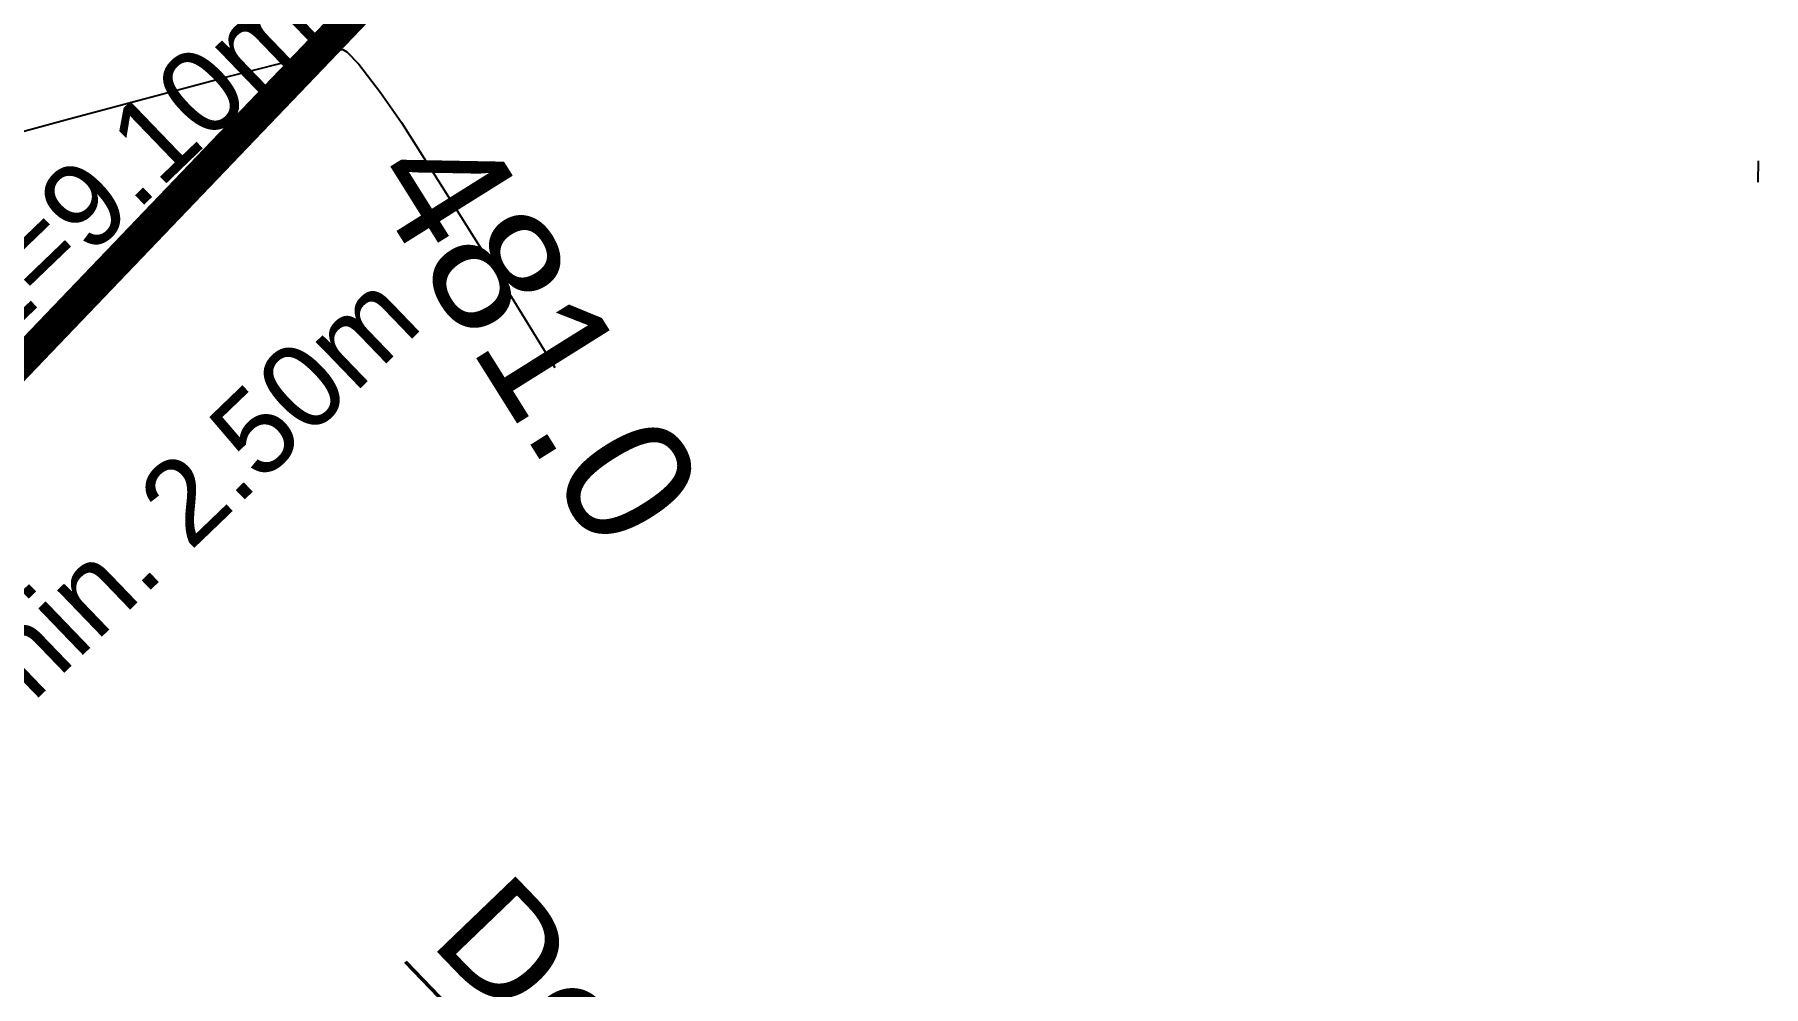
# Model space of a CAD drawing. Header units: metres. Extents: x 2687650.8 to 2687727.1, y 1234407.3 to 1234484.3.
# Drawn here: x 2687681.19 to 2687686.75, y 1234433.66 to 1234436.73 of the extents above; entities that cross this region are included whole.
import ezdxf

# ---------------------------------------------------------------- set-up
doc = ezdxf.new("R2010")
doc.units = ezdxf.units.M
for name, color, linetype, true_color in [('PDF_060-Kataster_Hauptinfo.060', 7, 'Continuous', 0x7f7f7f), ('PDF_062_Bauten.062 Bauteilschraffuren', 7, 'Continuous', 0x7f7f7f), ('PDF_3D_Kurven', 7, 'Continuous', 0xdda500), ('PDF_AV_01225-Bobe-ueb-befestigte', 7, 'Continuous', 0xfdfdfd), ('PDF_E_Klapschnitte', 7, 'Continuous', 0x7f7f7f), ('PDF_kan_sw_', 7, 'Continuous', 0xdadada)]:
    doc.layers.add(name, color=color, linetype=linetype, true_color=true_color)
doc.layers.add('PDF_AV_01611-Parzelle', color=7, linetype='Continuous')
doc.layers.add('PDF_Text', color=7, linetype='Continuous')
doc.styles.add('PDF Arial', font='arial.ttf')
doc.styles.add('PDF Verdana', font='verdana.ttf')

# ---------------------------------------------------------------- blocks, each defined once
blk = doc.blocks.new('A$C1c84ec86')
at = {"layer": 'PDF_060-Kataster_Hauptinfo.060', "lineweight": 18}
blk.add_lwpolyline([(3414.46, 173.36), (3333.6, 2121.15), (3332.75, 2138.08), (3330.63, 2161.37), (3327.67, 2184.65), (3324.07, 2207.72), (3319.63, 2230.79), (3314.34, 2253.44), (3308.41, 2276.09), (3301.63, 2298.53), (3294.23, 2320.75), (3286.18, 2342.77), (3277.29, 2364.36), (3268.4, 2384.47), (3258.88, 2404.36), (3248.72, 2424.05), (3237.92, 2443.31), (3226.7, 2462.15), (3214.64, 2480.78), (3202.15, 2498.98), (3189.24, 2516.76)], dxfattribs=at)
at = {"layer": 'PDF_062_Bauten.062 Bauteilschraffuren', "lineweight": 18}
blk.add_lwpolyline([(3332.75, 2138.08), (3333.6, 2121.57), (3358.36, 1523.6), (3376.14, 1092.22), (3376.35, 1092.22), (3414.46, 173.57), (465.04, 388.84), (483.03, 548.65), (515.84, 1009.24), (643.69, 2809.29), (760.11, 2801.88), (1044.17, 2801.88), (2574.76, 2801.88)], dxfattribs=at)
at = {"layer": 'PDF_3D_Kurven', "lineweight": 25}
blk.add_lwpolyline([(3299.94, 962.04), (3335.93, 1027.87), (3361.33, 1073.8), (3374.87, 1097.51), (3379.74, 1105.55), (3380.8, 1106.82), (3382.28, 1107.25), (3387.78, 1107.25), (3399.21, 1105.98), (3410.86, 1104.07), (3434.78, 1099.2), (3475.63, 1090.74), (3501.88, 1085.02)], dxfattribs=at)
at = {"layer": 'PDF_AV_01225-Bobe-ueb-befestigte', "lineweight": 25}
for points in [[(3375.51, 1107.46), (3375.51, 1108.09)], [(3375.51, 1106.4), (3375.51, 1107.25)], [(3375.72, 1105.55), (3375.72, 1106.19)], [(3375.72, 1104.71), (3375.72, 1105.34)], [(3375.72, 1103.65), (3375.72, 1104.28)], [(3375.72, 1102.8), (3375.72, 1103.44)], [(3375.72, 1101.74), (3375.72, 1102.59)], [(3375.93, 1100.9), (3375.72, 1101.53)], [(3375.93, 1100.05), (3375.93, 1100.69)], [(3375.93, 1098.99), (3375.93, 1099.84)], [(3375.93, 1098.15), (3375.93, 1098.78)], [(3375.93, 1097.09), (3375.93, 1097.93)], [(3375.93, 1096.24), (3375.93, 1096.88)], [(3376.14, 1095.39), (3376.14, 1096.03)], [(3376.14, 1094.34), (3376.14, 1095.18)], [(3376.14, 1093.49), (3376.14, 1094.12)], [(3376.14, 1092.43), (3376.14, 1093.28)], [(3376.14, 1091.58), (3376.14, 1092.22)], [(3376.35, 1090.74), (3376.14, 1091.37)], [(3376.35, 1089.68), (3376.35, 1090.53)], [(3376.35, 1088.83), (3376.35, 1089.47)], [(3376.35, 1087.99), (3376.35, 1088.62)], [(3376.35, 1086.93), (3376.35, 1087.56)], [(3376.35, 1086.08), (3376.35, 1086.72)], [(3376.57, 1085.02), (3376.57, 1085.87)], [(3376.57, 1084.18), (3376.57, 1084.81)], [(3376.57, 1083.33), (3376.57, 1083.96)], [(3376.57, 1082.27), (3376.57, 1082.91)], [(3376.57, 1081.42), (3376.57, 1082.06)], [(3376.78, 1080.37), (3376.57, 1081.21)], [(3376.78, 1079.52), (3376.78, 1080.15)], [(3376.78, 1078.67), (3376.78, 1079.31)], [(3376.78, 1077.61), (3376.78, 1078.46)], [(3376.78, 1076.77), (3376.78, 1077.4)], [(3376.99, 1075.71), (3376.78, 1076.56)], [(3376.99, 1074.86), (3376.99, 1075.5)], [(3376.99, 1074.02), (3376.99, 1074.65)], [(3376.99, 1072.96), (3376.99, 1073.8)], [(3376.99, 1072.11), (3376.99, 1072.75)], [(3376.99, 1071.26), (3376.99, 1071.9)], [(3377.2, 1070.21), (3376.99, 1070.84)], [(3377.2, 1069.36), (3377.2, 1069.99)], [(3377.2, 1068.3), (3377.2, 1069.15)], [(3377.2, 1067.45), (3377.2, 1068.09)], [(3377.2, 1066.61), (3377.2, 1067.24)], [(3377.41, 1065.55), (3377.2, 1066.18)], [(3377.41, 1064.7), (3377.41, 1065.34)], [(3377.41, 1063.64), (3377.41, 1064.49)], [(3377.41, 1062.8), (3377.41, 1063.43)], [(3377.41, 1061.95), (3377.41, 1062.59)], [(3377.41, 1060.89), (3377.41, 1061.74)], [(3377.62, 1060.05), (3377.41, 1060.68)], [(3377.62, 1058.99), (3377.62, 1059.83)], [(3377.62, 1058.14), (3377.62, 1058.78)], [(3377.62, 1057.29), (3377.62, 1057.93)], [(3377.62, 1056.24), (3377.62, 1057.08)], [(3377.84, 1055.39), (3377.62, 1056.02)], [(3377.84, 1054.33), (3377.84, 1055.18)], [(3377.84, 1053.48), (3377.84, 1054.12)], [(3377.84, 1052.64), (3377.84, 1053.27)], [(3377.84, 1051.58), (3377.84, 1052.43)], [(3377.84, 1050.73), (3377.84, 1051.37)], [(3378.05, 1049.89), (3377.84, 1050.52)], [(3378.05, 1048.83), (3378.05, 1049.46)], [(3378.05, 1047.98), (3378.05, 1048.62)], [(3378.05, 1046.92), (3378.05, 1047.77)], [(3378.05, 1046.08), (3378.05, 1046.71)], [(3378.26, 1045.23), (3378.05, 1045.86)], [(3378.26, 1044.17), (3378.26, 1045.02)], [(3378.26, 1043.32), (3378.26, 1043.96)], [(3378.26, 1042.27), (3378.26, 1043.11)], [(3378.26, 1041.42), (3378.26, 1042.05)], [(3378.26, 1040.57), (3378.26, 1041.21)], [(3378.47, 1039.51), (3378.26, 1040.36)], [(3378.47, 1038.67), (3378.47, 1039.3)], [(3378.47, 1037.61), (3378.47, 1038.45)], [(3378.47, 1036.76), (3378.47, 1037.4)], [(3378.47, 1035.91), (3378.47, 1036.55)], [(3378.68, 1034.86), (3378.47, 1035.7)], [(3378.68, 1034.01), (3378.68, 1034.64)], [(3378.68, 1033.16), (3378.68, 1033.8)], [(3378.68, 1032.1), (3378.68, 1032.74)], [(3378.68, 1031.26), (3378.68, 1031.89)], [(3378.68, 1030.2), (3378.68, 1031.05)], [(3378.89, 1029.35), (3378.68, 1029.99)], [(3378.89, 1028.51), (3378.89, 1029.14)], [(3378.89, 1027.45), (3378.89, 1028.08)], [(3378.89, 1026.6), (3378.89, 1027.24)], [(3378.89, 1025.54), (3378.89, 1026.39)], [(3379.11, 1024.7), (3378.89, 1025.33)], [(3379.11, 1023.85), (3379.11, 1024.48)], [(3379.11, 1022.79), (3379.11, 1023.64)], [(3379.11, 1021.94), (3379.11, 1022.58)], [(3379.11, 1020.89), (3379.11, 1021.73)], [(3379.11, 1020.04), (3379.11, 1020.67)], [(3379.32, 1019.19), (3379.32, 1019.83)], [(3379.32, 1018.13), (3379.32, 1018.98)], [(3379.32, 1017.29), (3379.32, 1017.92)], [(3379.32, 1016.44), (3379.32, 1017.08)], [(3379.32, 1015.38), (3379.32, 1016.02)], [(3379.53, 1014.54), (3379.32, 1015.17)], [(3379.53, 1013.48), (3379.53, 1014.32)], [(3379.53, 1012.63), (3379.53, 1013.27)], [(3379.53, 1011.78), (3379.53, 1012.42)], [(3379.53, 1010.73), (3379.53, 1011.36)], [(3379.53, 1009.88), (3379.53, 1010.51)], [(3379.74, 1008.82), (3379.74, 1009.67)], [(3379.74, 1007.97), (3379.74, 1008.61)], [(3379.74, 1007.13), (3379.74, 1007.76)], [(3379.74, 1006.07), (3379.74, 1006.92)], [(3379.74, 1005.22), (3379.74, 1005.86)], [(3379.95, 1004.16), (3379.74, 1005.01)], [(3379.95, 1003.32), (3379.95, 1003.95)], [(3379.95, 1002.47), (3379.95, 1003.11)], [(3379.95, 1001.41), (3379.95, 1002.26)], [(3379.95, 1000.57), (3379.95, 1001.2)], [(3379.95, 999.51), (3379.95, 1000.35)], [(3380.16, 998.66), (3380.16, 999.3)], [(3380.16, 997.81), (3380.16, 998.45)], [(3380.16, 996.76), (3380.16, 997.6)], [(3380.16, 995.91), (3380.16, 996.54)], [(3380.16, 995.06), (3380.16, 995.7)], [(3380.38, 994), (3380.16, 994.64)], [(3380.38, 993.16), (3380.38, 993.79)], [(3380.38, 992.1), (3380.38, 992.95)], [(3380.38, 991.25), (3380.38, 991.89)], [(3380.38, 990.41), (3380.38, 991.04)], [(3380.38, 989.35), (3380.38, 989.98)], [(3380.59, 988.5), (3380.59, 989.14)], [(3380.59, 987.44), (3380.59, 988.29)], [(3380.59, 986.6), (3380.59, 987.23)], [(3380.59, 985.75), (3380.59, 986.38)], [(3380.59, 984.69), (3380.59, 985.54)], [(3380.8, 983.84), (3380.59, 984.48)], [(3380.8, 982.79), (3380.8, 983.63)], [(3380.8, 981.94), (3380.8, 982.57)], [(3380.8, 981.09), (3380.8, 981.73)], [(3380.8, 980.03), (3380.8, 980.88)], [(3380.8, 979.19), (3380.8, 979.82)], [(3381.01, 978.34), (3381.01, 978.98)], [(3381.01, 977.28), (3381.01, 977.92)], [(3381.01, 976.44), (3381.01, 977.07)], [(3381.01, 975.38), (3381.01, 976.22)], [(3381.01, 974.53), (3381.01, 975.17)], [(3381.22, 973.68), (3381.01, 974.32)], [(3381.22, 972.63), (3381.22, 973.26)], [(3381.22, 971.78), (3381.22, 972.41)], [(3381.22, 970.72), (3381.22, 971.57)], [(3381.22, 969.87), (3381.22, 970.51)], [(3381.43, 969.03), (3381.22, 969.66)], [(3381.43, 967.97), (3381.43, 968.82)]]:
    blk.add_lwpolyline(points, dxfattribs=at)
at = {"layer": 'PDF_AV_01611-Parzelle', "lineweight": 0}
blk.add_lwpolyline([(3414.46, 173.46, 10, 10, 0), (3332.64, 2138.72, 10, 10, 0), (3330.32, 2162.95, 10, 10, 0), (3327.25, 2187.19, 10, 10, 0), (3323.33, 2211.32, 10, 10, 0), (3318.57, 2235.24, 10, 10, 0), (3312.96, 2258.95, 10, 10, 0), (3306.61, 2282.55, 10, 10, 0), (3299.41, 2305.94, 10, 10, 0), (3291.37, 2329.01, 10, 10, 0), (3282.58, 2351.87, 10, 10, 0), (3273.17, 2374.2, 10, 10, 0), (3262.79, 2396.43, 10, 10, 0), (3251.79, 2418.23, 10, 10, 0), (3240.04, 2439.61, 10, 10, 0), (3227.55, 2460.56, 10, 10, 0), (3214.32, 2481.2, 10, 10, 0), (3200.46, 2501.31, 10, 10, 0), (3185.96, 2520.89, 10, 10, 0)], format="xyseb", dxfattribs=at)
at = {"layer": 'PDF_E_Klapschnitte', "color": 254, "lineweight": 25, "true_color": 0xdadada}
blk.add_lwpolyline([(3727.09, 1405.28), (3722.22, 1410.15)], dxfattribs=at)
at = {"layer": 'PDF_kan_sw_', "color": 7, "lineweight": 50}
blk.add_lwpolyline([(3606.44, 917.8), (4282.09, 917.8)], dxfattribs=at)
at = {"layer": 'PDF_Text', "attachment_point": 7, "style": 'PDF Arial'}
for s, insert, char_height, rotation in [('Drusbergstrasse', (3890.32, 1458.66), 82.2775, 272.2907), ('6x Rühlwandträger HEB 240, L=9.10m', (3380.68, 459.75), 27.0014, 90), ('Einbindetiefe Trägerfuss min. 2.50m', (3471.49, 458.27), 27.0014, 90)]:
    blk.add_mtext(s, dxfattribs=dict(at, insert=insert, char_height=char_height, rotation=rotation))
at = {"layer": 'PDF_Text', "color": 42, "true_color": 0xdda500, "insert": (3415.23, 1082.3), "char_height": 41.138, "attachment_point": 7, "rotation": 348.1734, "style": 'PDF Arial'}
blk.add_mtext('481.0', dxfattribs=at)
at = {"layer": 'PDF_Text', "insert": (3606.44, 917.4), "char_height": 34.9974, "attachment_point": 7, "style": 'PDF Verdana'}
blk.add_mtext('Detail Einbindung Fundament 1:20', dxfattribs=at)

msp = doc.modelspace()

# ---------------------------------------------------------------- block references
at = {"xscale": 0.01, "yscale": 0.01, "zscale": 0.01, "rotation": 313.8734409291175}
msp.add_blockref('A$C1c84ec86', (2687650.7677, 1234453.3784), dxfattribs=at)

doc.saveas('drawing.dxf')
